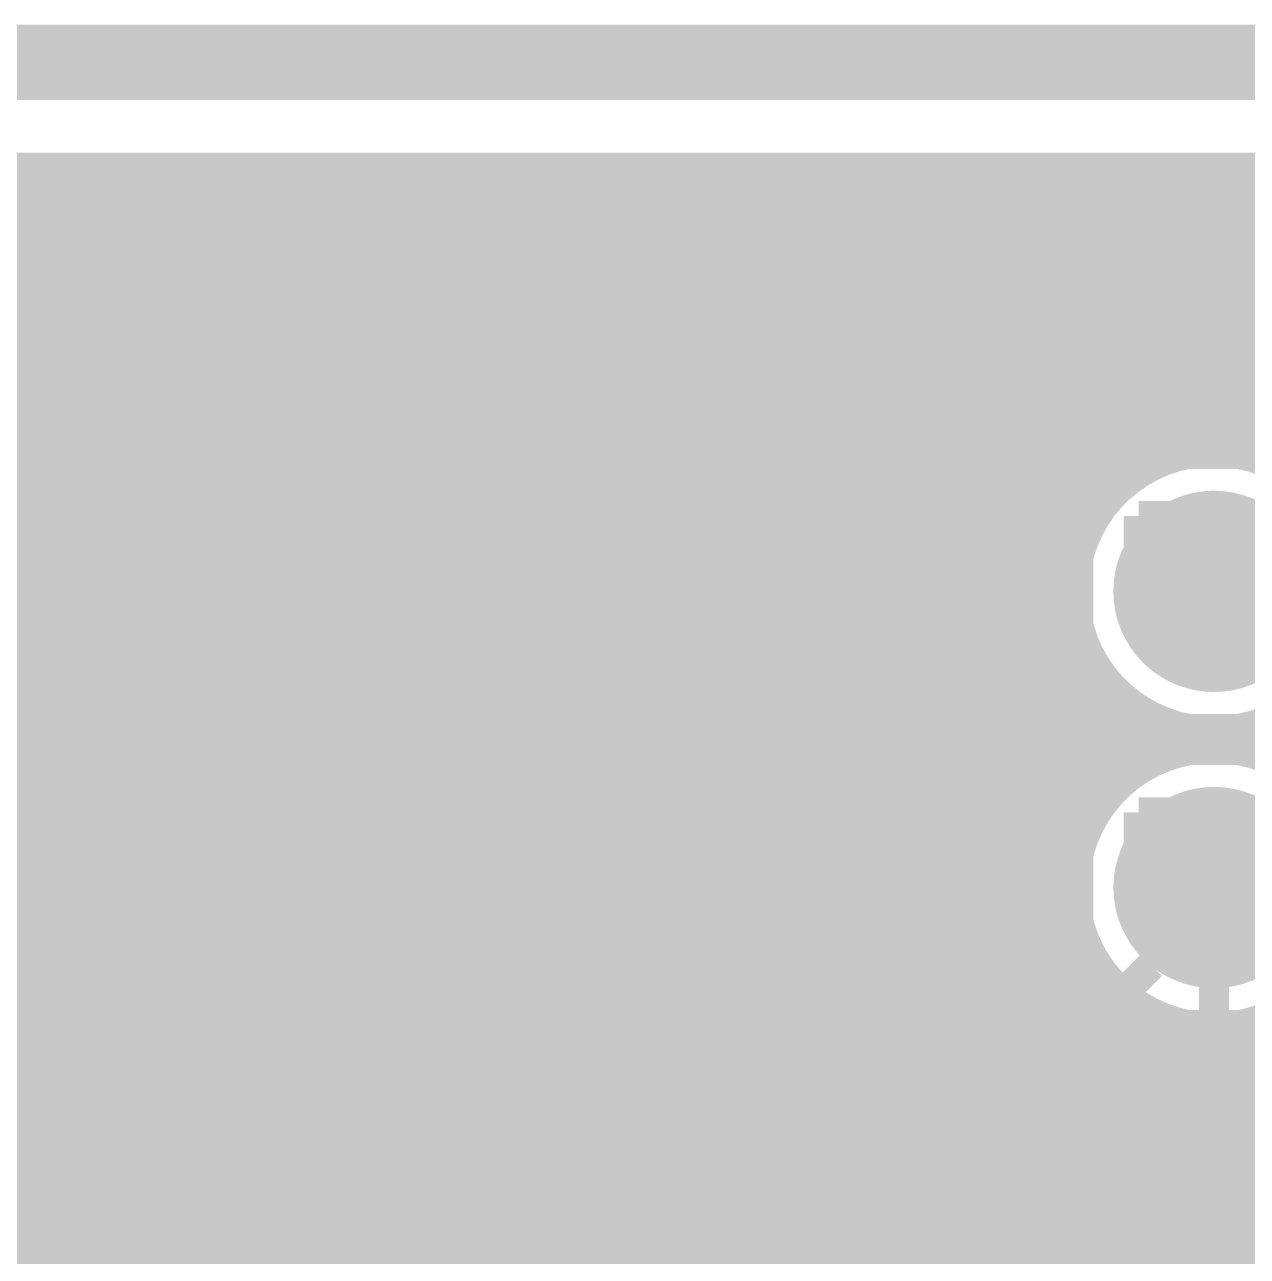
# Model space of a CAD drawing. Extents: x -5 to 112, y -62 to 71.
# Drawn here: x 74.43 to 84.76, y 61.04 to 71.44 of the extents above; entities that cross this region are included whole.
import ezdxf

# ---------------------------------------------------------------- set-up
doc = ezdxf.new("R2010")
doc.units = 0
doc.header["$MEASUREMENT"] = 0
doc.layers.get('0').update_dxf_attribs({"linetype": 'CONTINUOUS'})
for name, color, linetype in [('25-336-0_BOT', 7, 'CONTINUOUS'), ('25-336-0_DRD', 7, 'CONTINUOUS'), ('25-336-0_DRL', 2, 'CONTINUOUS'), ('25-336-0_IN1', 4, 'CONTINUOUS'), ('25-336-0_IN2', 3, 'CONTINUOUS'), ('25-336-0_SMB', 5, 'CONTINUOUS'), ('25-336-0_SMT', 10, 'CONTINUOUS'), ('25-336-0_SPT', 14, 'CONTINUOUS'), ('25-336-0_SST', 9, 'CONTINUOUS'), ('25-336-0_TOP', 12, 'CONTINUOUS'), ('THRUHOLE_TAP', 8, 'CONTINUOUS')]:
    doc.layers.add(name, color=color, linetype=linetype)

# ---------------------------------------------------------------- blocks, each defined once
blk = doc.blocks.new('ROUND_26')
at = {"const_width": 0.84963}
blk.add_lwpolyline([(-0.424814, 0, 1), (0.424814, 0, 1)], format="xyb", close=True, dxfattribs=at)
blk = doc.blocks.new('ROUND_11')
at = {"const_width": 0.35052}
blk.add_lwpolyline([(-0.17526, 0, 1), (0.17526, 0, 1)], format="xyb", close=True, dxfattribs=at)
blk = doc.blocks.new('ROUND_76')
at = {"const_width": 0.59944}
blk.add_lwpolyline([(-0.29972, 0, 1), (0.29972, 0, 1)], format="xyb", close=True, dxfattribs=at)
blk = doc.blocks.new('ROUND_82')
at = {"const_width": 0.10033}
blk.add_lwpolyline([(-0.050164, 0, 1), (0.050164, 0, 1)], format="xyb", close=True, dxfattribs=at)
blk = doc.blocks.new('ROUND_65')
at = {"const_width": 0.35052}
blk.add_lwpolyline([(-0.17526, 0, 1), (0.17526, 0, 1)], format="xyb", close=True, dxfattribs=at)
blk = doc.blocks.new('RECTANGLE_2')
blk.add_solid([(0.4826, 0.4064), (0.4826, -0.4064), (-0.4826, 0.4064), (-0.4826, -0.4064)])
blk = doc.blocks.new('RECTANGLE_18')
blk.add_solid([(0.635, 0.508), (0.635, -0.508), (-0.635, 0.508), (-0.635, -0.508)])
blk = doc.blocks.new('ROUND_73')
at = {"const_width": 0.10033}
blk.add_lwpolyline([(-0.050164, 0, 1), (0.050164, 0, 1)], format="xyb", close=True, dxfattribs=at)

msp = doc.modelspace()

# ---------------------------------------------------------------- linework, layer by layer
at = {"layer": '25-336-0_BOT', "const_width": 0.254}
for points in [[(101.473, 70.231), (51.76012, 70.231)], [(101.473, 70.1802), (51.81092, 70.1802)], [(74.4474, 70.231), (74.4474, 55.30596)], [(74.676, 70.231), (74.676, 55.30596)], [(74.9046, 70.231), (74.9046, 55.30596)], [(75.1332, 70.231), (75.1332, 55.30596)], [(75.3618, 70.231), (75.3618, 55.30596)], [(75.5904, 70.231), (75.5904, 55.30596)], [(75.819, 70.231), (75.819, 55.30596)], [(76.0476, 70.231), (76.0476, 55.30596)], [(76.2762, 70.231), (76.2762, 27.432)], [(76.5048, 70.231), (76.5048, 27.432)], [(76.7334, 70.231), (76.7334, 27.432)], [(76.962, 70.231), (76.962, 27.432)], [(77.1906, 70.231), (77.1906, 27.432)], [(77.4192, 70.231), (77.4192, 27.432)], [(77.6478, 70.231), (77.6478, 27.432)], [(77.8764, 70.231), (77.8764, 27.432)], [(78.105, 70.231), (78.105, 27.432)], [(78.3336, 70.231), (78.3336, 27.432)], [(78.5622, 70.231), (78.5622, 27.432)], [(78.7908, 70.231), (78.7908, 28.68676)], [(79.0194, 70.231), (79.0194, 28.97124)], [(79.248, 70.231), (79.248, 29.14904)], [(79.4766, 70.231), (79.4766, 29.26588)], [(79.7052, 70.231), (79.7052, 29.337)], [(79.9338, 70.231), (79.9338, 29.36748)], [(80.1624, 70.231), (80.1624, 29.3624)], [(80.391, 70.231), (80.391, 29.31668)], [(80.6196, 70.231), (80.6196, 29.23286)], [(80.8482, 70.231), (80.8482, 29.09824)], [(81.0768, 70.231), (81.0768, 28.8925)], [(81.3054, 70.231), (81.3054, 28.54452)], [(81.534, 70.231), (81.534, 27.432)], [(81.7626, 70.231), (81.7626, 27.432)], [(81.9912, 70.231), (81.9912, 27.432)], [(82.2198, 70.231), (82.2198, 27.432)], [(82.4484, 70.231), (82.4484, 27.432)], [(82.677, 70.231), (82.677, 32.20212)], [(82.9056, 70.231), (82.9056, 32.36976)], [(83.1342, 70.231), (83.1342, 32.42818)], [(83.3628, 70.231), (83.3628, 67.05092)], [(83.5914, 70.231), (83.5914, 67.437)], [(83.82, 70.231), (83.82, 67.63766)], [(84.0486, 70.231), (84.0486, 67.7545)], [(84.2772, 70.231), (84.2772, 67.818)], [(84.5058, 70.231), (84.5058, 67.83324)], [(84.7344, 70.231), (84.7344, 67.8053)], [(101.473, 69.9516), (51.94808, 69.9516)], [(101.473, 69.723), (51.98872, 69.723)], [(101.473, 69.4944), (51.94808, 69.4944)], [(101.473, 69.2658), (60.71108, 69.2658)], [(101.473, 69.0372), (60.91936, 69.0372)], [(101.473, 68.8086), (60.99556, 68.8086)], [(101.473, 68.58), (60.99302, 68.58)], [(101.473, 68.3514), (60.9727, 68.3514)], [(101.473, 68.1228), (60.9727, 68.1228)], [(101.473, 67.8942), (60.9727, 67.8942)], [(83.86572, 67.6656), (60.9727, 67.6656)], [(83.5914, 67.437), (60.9727, 67.437)], [(83.43138, 67.2084), (60.9727, 67.2084)], [(83.33994, 66.9798), (61.0616, 66.9798)], [(83.29676, 66.7512), (61.2902, 66.7512)], [(84.47532, 66.65468), (85.725, 65.405), (91.313, 65.405), (92.56268, 66.65468), (94.63532, 66.65468)], [(83.30184, 66.5226), (61.5188, 66.5226)], [(83.3501, 66.294), (61.7474, 66.294)], [(83.3628, 66.25844), (83.3628, 64.55156)], [(83.4517, 66.0654), (61.976, 66.0654)], [(83.62188, 65.8368), (62.1665, 65.8368)], [(83.5914, 65.87236), (83.5914, 64.93764)], [(83.92922, 65.6082), (62.23762, 65.6082)], [(83.82, 65.6717), (83.82, 65.13576)], [(84.0486, 65.55232), (84.0486, 65.25514)], [(84.2772, 65.49136), (84.2772, 65.31864)], [(84.5058, 65.47358), (84.5058, 65.33388)], [(84.7344, 65.50406), (84.7344, 65.30594)], [(85.1027, 65.3796), (62.2427, 65.3796)], [(83.84286, 65.151), (62.2427, 65.151)], [(83.5787, 64.9224), (62.2427, 64.9224)], [(83.42376, 64.6938), (62.2427, 64.6938)], [(83.33486, 64.4652), (62.2427, 64.4652)], [(83.29676, 64.2366), (62.2427, 64.2366)], [(83.30184, 64.008), (62.2427, 64.008)], [(83.35518, 63.7794), (62.2427, 63.7794)], [(83.3628, 63.75654), (83.3628, 32.40532)], [(83.45932, 63.5508), (62.2427, 63.5508)], [(83.63712, 63.3222), (62.2427, 63.3222)], [(83.5914, 63.37046), (83.5914, 32.3977)], [(83.95716, 63.0936), (62.2427, 63.0936)], [(83.82, 63.17234), (83.82, 32.3977)], [(84.0486, 63.05296), (84.0486, 32.3977)], [(84.2772, 62.98946), (84.2772, 32.3977)], [(84.5058, 62.97422), (84.5058, 32.3977)], [(84.7344, 63.00216), (84.7344, 32.3977)], [(101.473, 62.865), (62.2427, 62.865)], [(101.473, 62.6364), (62.2427, 62.6364)], [(101.473, 62.4078), (62.2427, 62.4078)], [(101.473, 62.1792), (62.2427, 62.1792)], [(101.473, 61.9506), (62.2427, 61.9506)], [(101.473, 61.722), (62.2427, 61.722)], [(101.473, 61.4934), (62.2427, 61.4934)], [(101.473, 61.2648), (62.23762, 61.2648)], [(101.473, 61.0362), (62.1665, 61.0362)]]:
    msp.add_lwpolyline(points, dxfattribs=at)
for points in [[(84.47532, 67.83578, 0.4142136), (83.29422, 66.65468)], [(85.65388, 66.65468, 0.4142136), (84.47532, 67.83324)], [(83.29422, 66.65468, 0.4142136), (84.47532, 65.47358)], [(84.47532, 65.47358, 0.096928), (84.92054, 65.56071)], [(84.47532, 65.33388, 0.4142136), (83.29676, 64.15532)], [(85.65388, 64.15532, 0.4142136), (84.47532, 65.33388)], [(83.29422, 64.15532, 0.4142136), (84.47532, 62.97422)], [(84.47532, 62.97422, 0.4142136), (85.65642, 64.15532)]]:
    msp.add_lwpolyline(points, format="xyb", dxfattribs=at)
at = {"layer": '25-336-0_DRD'}
for points, const_width in [([(-5.08, 7.62), (-5.08, 71.12), (111.76, 71.12), (111.76, -5.08), (-5.08, -5.08), (-5.08, 7.62)], 0.635), ([(77.5462, 67.3862), (75.0062, 64.8462)], 0.254), ([(77.5462, 64.8462), (75.0062, 67.3862)], 0.254), ([(77.5462, 67.3862), (75.0062, 64.8462)], 0.254), ([(77.5462, 64.8462), (75.0062, 67.3862)], 0.254), ([(83.84032, 67.28968), (83.84032, 66.65468)], 0.254), ([(84.47532, 67.28968), (83.84032, 67.28968)], 0.254), ([(84.47532, 66.01968), (84.47532, 67.28968)], 0.254), ([(83.84032, 66.65468), (85.11032, 66.65468)], 0.254), ([(85.11032, 66.01968), (84.47532, 66.01968)], 0.254), ([(83.84032, 64.79032), (83.84032, 64.15532)], 0.254), ([(84.47532, 64.79032), (83.84032, 64.79032)], 0.254), ([(84.47532, 63.52032), (84.47532, 64.79032)], 0.254), ([(83.84032, 64.15532), (85.11032, 64.15532)], 0.254), ([(83.947, 63.5), (81.407, 60.96)], 0.254), ([(83.947, 60.96), (81.407, 63.5)], 0.254), ([(83.947, 63.5), (81.407, 60.96)], 0.254), ([(83.947, 60.96), (81.407, 63.5)], 0.254), ([(83.947, 63.5), (81.407, 60.96)], 0.254), ([(83.947, 60.96), (81.407, 63.5)], 0.254), ([(85.11032, 63.52032), (84.47532, 63.52032)], 0.254)]:
    msp.add_lwpolyline(points, dxfattribs=dict(at, const_width=const_width))
at = {"layer": '25-336-0_DRL', "const_width": 0.635}
msp.add_lwpolyline([(-5.08, 7.62), (-5.08, 71.12), (111.76, 71.12), (111.76, -5.08), (-5.08, -5.08), (-5.08, 7.62)], dxfattribs=at)
at = {"layer": '25-336-0_IN1', "const_width": 0.254}
for points in [[(99.441, 69.85), (51.97602, 69.85)], [(74.4728, 69.85), (74.4728, 55.30596)], [(74.7014, 69.85), (74.7014, 55.30596)], [(74.93, 69.85), (74.93, 55.30596)], [(75.1586, 69.85), (75.1586, 55.30596)], [(75.3872, 69.85), (75.3872, 55.30596)], [(75.6158, 69.85), (75.6158, 55.30596)], [(75.8444, 69.85), (75.8444, 55.30596)], [(76.073, 69.85), (76.073, 55.30596)], [(76.3016, 69.85), (76.3016, 28.067)], [(76.5302, 69.85), (76.5302, 28.067)], [(76.7588, 69.85), (76.7588, 28.067)], [(76.9874, 69.85), (76.9874, 28.067)], [(77.216, 69.85), (77.216, 28.067)], [(77.4446, 69.85), (77.4446, 28.067)], [(77.6732, 69.85), (77.6732, 28.067)], [(77.9018, 69.85), (77.9018, 28.067)], [(78.1304, 69.85), (78.1304, 28.067)], [(78.359, 69.85), (78.359, 28.067)], [(78.5876, 69.85), (78.5876, 28.08732)], [(78.8162, 69.85), (78.8162, 28.7274)], [(79.0448, 69.85), (79.0448, 28.9941)], [(79.2734, 69.85), (79.2734, 29.16428)], [(79.502, 69.85), (79.502, 29.27604)], [(79.7306, 69.85), (79.7306, 29.34208)], [(79.9592, 69.85), (79.9592, 29.36748)], [(80.1878, 69.85), (80.1878, 29.35732)], [(80.4164, 69.85), (80.4164, 29.3116)], [(80.645, 69.85), (80.645, 29.22016)], [(80.8736, 69.85), (80.8736, 29.08046)], [(81.1022, 69.85), (81.1022, 28.86202)], [(81.3308, 69.85), (81.3308, 28.48864)], [(81.5594, 69.85), (81.5594, 28.067)], [(81.788, 69.85), (81.788, 28.067)], [(82.0166, 69.85), (82.0166, 28.067)], [(82.2452, 69.85), (82.2452, 28.067)], [(82.4738, 69.85), (82.4738, 28.067)], [(82.7024, 69.85), (82.7024, 32.22752)], [(82.931, 69.85), (82.931, 32.37992)], [(83.1596, 69.85), (83.1596, 32.42818)], [(83.3882, 69.85), (83.3882, 67.11696)], [(83.6168, 69.85), (83.6168, 67.46494)], [(83.8454, 69.85), (83.8454, 67.6529)], [(84.074, 69.85), (84.074, 67.76466)], [(84.3026, 69.85), (84.3026, 67.82308)], [(84.5312, 69.85), (84.5312, 67.83324)], [(84.7598, 69.85), (84.7598, 67.80022)], [(99.441, 69.723), (51.98872, 69.723)], [(99.441, 69.4944), (51.94808, 69.4944)], [(99.441, 69.2658), (60.71108, 69.2658)], [(99.441, 69.0372), (60.91936, 69.0372)], [(99.441, 68.8086), (60.99556, 68.8086)], [(99.441, 68.58), (60.99302, 68.58)], [(99.441, 68.3514), (60.90412, 68.3514)], [(99.441, 68.1228), (60.67298, 68.1228)], [(99.441, 67.8942), (19.44878, 67.8942)], [(83.86572, 67.6656), (19.08302, 67.6656)], [(83.5914, 67.437), (17.20596, 67.437)], [(83.43138, 67.2084), (17.20596, 67.2084)], [(83.33994, 66.9798), (17.20596, 66.9798)], [(83.29676, 66.7512), (17.20596, 66.7512)], [(83.30184, 66.5226), (17.20596, 66.5226)], [(83.3501, 66.294), (17.20596, 66.294)], [(83.3882, 66.1924), (83.3882, 64.61506)], [(83.4517, 66.0654), (17.20596, 66.0654)], [(83.62188, 65.8368), (16.67002, 65.8368)], [(83.6168, 65.84442), (83.6168, 64.96558)], [(83.92922, 65.6082), (25.01392, 65.6082)], [(83.8454, 65.65646), (83.8454, 65.15354)], [(84.074, 65.5447), (84.074, 65.2653)], [(84.3026, 65.48628), (84.3026, 65.32118)], [(84.5312, 65.47612), (84.5312, 65.33388)], [(84.7598, 65.50914), (84.7598, 65.29832)], [(99.441, 65.3796), (25.15108, 65.3796)], [(83.84286, 65.151), (25.19172, 65.151)], [(83.5787, 64.9224), (25.15108, 64.9224)], [(83.42376, 64.6938), (60.83808, 64.6938)], [(83.33486, 64.4652), (61.04636, 64.4652)], [(83.29676, 64.2366), (61.12256, 64.2366)], [(83.30184, 64.008), (61.12002, 64.008)], [(83.35518, 63.7794), (61.03112, 63.7794)], [(83.3882, 63.69304), (83.3882, 32.3977)], [(83.45932, 63.5508), (60.79998, 63.5508)], [(83.63712, 63.3222), (55.74792, 63.3222)], [(83.6168, 63.34252), (83.6168, 32.27578)], [(83.95716, 63.0936), (55.88508, 63.0936)], [(83.8454, 63.15456), (83.8454, 31.91002)], [(84.074, 63.0428), (84.074, 29.37002)], [(84.3026, 62.98692), (84.3026, 29.37002)], [(84.5312, 62.97422), (84.5312, 29.37002)], [(84.7598, 63.00978), (84.7598, 29.37002)], [(99.441, 62.865), (55.92572, 62.865)], [(99.441, 62.6364), (55.88508, 62.6364)], [(99.441, 62.4078), (55.74792, 62.4078)], [(99.441, 62.1792), (51.9557, 62.1792)], [(99.441, 61.9506), (51.98618, 61.9506)], [(99.441, 61.722), (51.93792, 61.722)], [(99.441, 61.4934), (51.78552, 61.4934)], [(99.441, 61.2648), (34.94532, 61.2648)], [(99.441, 61.0362), (34.96818, 61.0362)]]:
    msp.add_lwpolyline(points, dxfattribs=at)
for points in [[(84.47532, 67.83578, 0.4142136), (83.29422, 66.65468)], [(85.65388, 66.65468, 0.4142136), (84.47532, 67.83324)], [(83.29422, 66.65468, 0.4142136), (84.47532, 65.47358)], [(84.47532, 65.47358, 0.4142136), (85.65642, 66.65468)], [(84.47532, 65.33388, 0.4142136), (83.29676, 64.15532)], [(85.65388, 64.15532, 0.4142136), (84.47532, 65.33388)], [(83.29422, 64.15532, 0.4142136), (84.47532, 62.97422)], [(84.47532, 62.97422, 0.4142136), (85.65642, 64.15532)]]:
    msp.add_lwpolyline(points, format="xyb", dxfattribs=at)
at = {"layer": '25-336-0_IN2', "const_width": 0.254}
for points in [[(99.441, 69.85), (51.97602, 69.85)], [(74.4728, 69.85), (74.4728, 55.30596)], [(74.7014, 69.85), (74.7014, 55.30596)], [(74.93, 69.85), (74.93, 55.30596)], [(75.1586, 69.85), (75.1586, 55.30596)], [(75.3872, 69.85), (75.3872, 55.30596)], [(75.6158, 69.85), (75.6158, 55.30596)], [(75.8444, 69.85), (75.8444, 55.30596)], [(76.073, 69.85), (76.073, 55.30596)], [(76.3016, 69.85), (76.3016, 28.067)], [(76.5302, 69.85), (76.5302, 28.067)], [(76.7588, 69.85), (76.7588, 28.067)], [(76.9874, 69.85), (76.9874, 28.067)], [(77.216, 69.85), (77.216, 28.067)], [(77.4446, 69.85), (77.4446, 28.067)], [(77.6732, 69.85), (77.6732, 28.067)], [(77.9018, 69.85), (77.9018, 28.067)], [(78.1304, 69.85), (78.1304, 28.067)], [(78.359, 69.85), (78.359, 28.067)], [(78.5876, 69.85), (78.5876, 28.08732)], [(78.8162, 69.85), (78.8162, 28.7274)], [(79.0448, 69.85), (79.0448, 28.9941)], [(79.2734, 69.85), (79.2734, 29.16428)], [(79.502, 69.85), (79.502, 29.27604)], [(79.7306, 69.85), (79.7306, 29.34208)], [(79.9592, 69.85), (79.9592, 29.36748)], [(80.1878, 69.85), (80.1878, 29.35732)], [(80.4164, 69.85), (80.4164, 29.3116)], [(80.645, 69.85), (80.645, 29.22016)], [(80.8736, 69.85), (80.8736, 29.08046)], [(81.1022, 69.85), (81.1022, 28.86202)], [(81.3308, 69.85), (81.3308, 28.48864)], [(81.5594, 69.85), (81.5594, 28.067)], [(81.788, 69.85), (81.788, 28.067)], [(82.0166, 69.85), (82.0166, 28.067)], [(82.2452, 69.85), (82.2452, 28.067)], [(82.4738, 69.85), (82.4738, 28.067)], [(82.7024, 69.85), (82.7024, 32.22752)], [(82.931, 69.85), (82.931, 32.37992)], [(83.1596, 69.85), (83.1596, 32.42818)], [(83.3882, 69.85), (83.3882, 67.11696)], [(83.6168, 69.85), (83.6168, 67.46494)], [(83.8454, 69.85), (83.8454, 67.6529)], [(84.074, 69.85), (84.074, 67.76466)], [(84.3026, 69.85), (84.3026, 67.82308)], [(84.5312, 69.85), (84.5312, 67.83324)], [(84.7598, 69.85), (84.7598, 67.80022)], [(99.441, 69.723), (51.98872, 69.723)], [(99.441, 69.4944), (51.94808, 69.4944)], [(99.441, 69.2658), (60.71108, 69.2658)], [(99.441, 69.0372), (60.91936, 69.0372)], [(99.441, 68.8086), (60.99556, 68.8086)], [(99.441, 68.58), (60.99302, 68.58)], [(99.441, 68.3514), (60.90412, 68.3514)], [(99.441, 68.1228), (60.67298, 68.1228)], [(99.441, 67.8942), (19.44878, 67.8942)], [(83.86572, 67.6656), (19.08302, 67.6656)], [(83.5914, 67.437), (17.20596, 67.437)], [(83.43138, 67.2084), (17.20596, 67.2084)], [(83.33994, 66.9798), (17.20596, 66.9798)], [(83.29676, 66.7512), (17.20596, 66.7512)], [(83.30184, 66.5226), (17.20596, 66.5226)], [(83.3501, 66.294), (17.20596, 66.294)], [(83.3882, 66.1924), (83.3882, 64.61506)], [(83.4517, 66.0654), (17.20596, 66.0654)], [(83.62188, 65.8368), (16.67002, 65.8368)], [(83.6168, 65.84442), (83.6168, 64.96558)], [(83.92922, 65.6082), (25.01392, 65.6082)], [(83.8454, 65.65646), (83.8454, 65.15354)], [(84.074, 65.5447), (84.074, 65.2653)], [(84.3026, 65.48628), (84.3026, 65.32118)], [(84.5312, 65.47612), (84.5312, 65.33388)], [(84.7598, 65.50914), (84.7598, 65.29832)], [(99.441, 65.3796), (25.15108, 65.3796)], [(83.84286, 65.151), (25.19172, 65.151)], [(83.5787, 64.9224), (25.15108, 64.9224)], [(83.42376, 64.6938), (60.83808, 64.6938)], [(83.33486, 64.4652), (61.04636, 64.4652)], [(83.29676, 64.2366), (61.12256, 64.2366)], [(83.30184, 64.008), (61.12002, 64.008)], [(83.35518, 63.7794), (61.03112, 63.7794)], [(83.3882, 63.69304), (83.3882, 32.3977)], [(83.45932, 63.5508), (60.79998, 63.5508)], [(83.63712, 63.3222), (55.74792, 63.3222)], [(83.6168, 63.34252), (83.6168, 32.27578)], [(83.95716, 63.0936), (55.88508, 63.0936)], [(83.8454, 63.15456), (83.8454, 31.91002)], [(84.074, 63.0428), (84.074, 29.37002)], [(84.3026, 62.98692), (84.3026, 29.37002)], [(84.5312, 62.97422), (84.5312, 29.37002)], [(84.7598, 63.00978), (84.7598, 29.37002)], [(99.441, 62.865), (55.92572, 62.865)], [(99.441, 62.6364), (55.88508, 62.6364)], [(99.441, 62.4078), (55.74792, 62.4078)], [(99.441, 62.1792), (51.9557, 62.1792)], [(99.441, 61.9506), (51.98618, 61.9506)], [(99.441, 61.722), (51.93792, 61.722)], [(99.441, 61.4934), (51.78552, 61.4934)], [(99.441, 61.2648), (34.94532, 61.2648)], [(99.441, 61.0362), (34.96818, 61.0362)]]:
    msp.add_lwpolyline(points, dxfattribs=at)
for points in [[(84.47532, 67.83578, 0.4142136), (83.29422, 66.65468)], [(85.65388, 66.65468, 0.4142136), (84.47532, 67.83324)], [(83.29422, 66.65468, 0.4142136), (84.47532, 65.47358)], [(84.47532, 65.47358, 0.4142136), (85.65642, 66.65468)], [(84.47532, 65.33388, 0.4142136), (83.29676, 64.15532)], [(85.65388, 64.15532, 0.4142136), (84.47532, 65.33388)], [(83.29422, 64.15532, 0.4142136), (84.47532, 62.97422)], [(84.47532, 62.97422, 0.4142136), (85.65642, 64.15532)]]:
    msp.add_lwpolyline(points, format="xyb", dxfattribs=at)
at = {"layer": '25-336-0_SST', "const_width": 0.1524}
for points in [[(88.11514, 62.43574), (88.11514, 61.0743), (88.71458, 61.0743), (88.71458, 62.43574), (82.73542, 62.43574), (82.73542, 68.37426), (88.71458, 68.37426), (88.71458, 69.7357), (88.11514, 69.7357), (84.61502, 69.7357), (84.61502, 68.37426)], [(84.61502, 69.7357), (84.01558, 69.7357), (84.01558, 68.37426)], [(74.61758, 68.66636), (74.4474, 68.72732), (74.4474, 69.08292), (74.61758, 69.14134), (75.29576, 69.14134), (75.4634, 69.08292), (75.4634, 68.72732), (75.29576, 68.66636)], [(74.4474, 67.94754), (74.4474, 68.18376)], [(74.4474, 68.06692), (75.4634, 68.06692), (75.29576, 68.18376)], [(90.72372, 63.20536), (90.72372, 67.60464), (89.535, 67.60464), (88.06942, 67.60464), (88.06942, 67.76466), (85.87994, 67.76466), (85.87994, 65.5447), (88.06942, 65.5447), (88.06942, 66.73596), (88.34882, 66.73596), (88.34882, 64.07404), (88.06942, 64.07404), (88.06942, 65.2653), (85.87994, 65.2653), (85.87994, 64.35598), (85.57006, 64.35598), (85.57006, 65.2653), (83.38058, 65.2653), (83.38058, 63.04534), (88.06942, 63.04534), (88.06942, 63.20536), (89.535, 63.20536), (90.72372, 63.20536)], [(83.38058, 67.76466), (83.38058, 65.5447), (85.57006, 65.5447), (85.57006, 67.76466), (83.38058, 67.76466)], [(74.9554, 67.16776), (75.12558, 67.10934), (75.29576, 67.10934), (75.4634, 67.16776), (75.4634, 67.52336), (75.29576, 67.58432), (75.12558, 67.58432), (74.9554, 67.52336), (74.9554, 67.16776), (74.78776, 67.10934), (74.61758, 67.10934), (74.4474, 67.16776), (74.4474, 67.52336), (74.61758, 67.58432), (74.78776, 67.58432), (74.9554, 67.52336)], [(84.64296, 66.82232), (84.79282, 66.97218), (84.15782, 66.97218), (84.15782, 66.33718), (84.30768, 66.48704), (84.64296, 66.48704), (84.64296, 66.82232), (84.30768, 66.82232), (84.30768, 66.48704)], [(84.15782, 66.97218), (84.30768, 66.82232)], [(84.79282, 66.97218), (84.79282, 66.33718), (84.64296, 66.48704)], [(74.1045, 66.8655), (74.1045, 63.9445), (75.7428, 63.9445), (75.7428, 66.8655), (74.1045, 66.8655)], [(84.15782, 66.33718), (84.79282, 66.33718)], [(79.43596, 65.94602), (79.43596, 65.59042), (79.77378, 65.47358), (80.11414, 65.47358), (80.45196, 65.59042), (80.45196, 65.94602)], [(79.43596, 65.8876), (80.45196, 65.8876)], [(79.94396, 65.0494), (79.94396, 64.6938), (79.77378, 64.63538), (79.60614, 64.63538), (79.43596, 64.6938), (79.43596, 65.0494), (79.60614, 65.10782), (79.77378, 65.10782), (80.45196, 64.8716)], [(84.15782, 63.83782), (84.79282, 63.83782), (84.79282, 64.47282), (84.64296, 64.32296), (84.30768, 64.32296), (84.15782, 64.47282), (84.15782, 63.83782), (84.30768, 63.98768), (84.64296, 63.98768), (84.64296, 64.32296)], [(84.15782, 64.47282), (84.79282, 64.47282)], [(84.30768, 63.98768), (84.30768, 64.32296)], [(82.296, 60.198), (82.296, 64.262), (77.724, 64.262), (77.724, 62.484), (77.978, 62.23), (77.724, 61.976), (77.724, 60.198), (82.296, 60.198)], [(84.79282, 63.83782), (84.64296, 63.98768)], [(74.1045, 63.6905), (74.1045, 60.7695), (75.7428, 60.7695), (75.7428, 63.6905), (74.1045, 63.6905)], [(77.6605, 60.7695), (77.6605, 63.6905), (76.0222, 63.6905), (76.0222, 60.7695), (77.6605, 60.7695)], [(84.01558, 62.43574), (84.01558, 61.0743), (84.61502, 61.0743), (88.11514, 61.0743)], [(84.61502, 62.43574), (84.61502, 61.0743)]]:
    msp.add_lwpolyline(points, dxfattribs=at)
at = {"layer": '25-336-0_TOP'}
for points, const_width in [([(99.441, 69.85), (51.97602, 69.85)], 0.254), ([(74.4728, 69.85), (74.4728, 66.8528)], 0.254), ([(74.7014, 69.85), (74.7014, 66.8528)], 0.254), ([(74.93, 69.85), (74.93, 66.8528)], 0.254), ([(75.1586, 69.85), (75.1586, 66.8528)], 0.254), ([(75.3872, 69.85), (75.3872, 66.8528)], 0.254), ([(75.6158, 69.85), (75.6158, 66.8528)], 0.254), ([(75.8444, 69.85), (75.8444, 63.5889)], 0.254), ([(76.073, 69.85), (76.073, 63.6778)], 0.254), ([(76.3016, 69.85), (76.3016, 63.6778)], 0.254), ([(76.5302, 69.85), (76.5302, 63.6778)], 0.254), ([(76.7588, 69.85), (76.7588, 63.8302)], 0.254), ([(76.9874, 69.85), (76.9874, 64.04102)], 0.254), ([(77.216, 69.85), (77.216, 64.135)], 0.254), ([(77.4446, 69.85), (77.4446, 64.1477)], 0.254), ([(77.6732, 69.85), (77.6732, 64.1477)], 0.254), ([(77.9018, 69.85), (77.9018, 64.1477)], 0.254), ([(78.1304, 69.85), (78.1304, 64.1477)], 0.254), ([(78.359, 69.85), (78.359, 64.1477)], 0.254), ([(78.5876, 69.85), (78.5876, 64.1477)], 0.254), ([(78.8162, 69.85), (78.8162, 64.1477)], 0.254), ([(79.0448, 69.85), (79.0448, 64.1477)], 0.254), ([(79.2734, 69.85), (79.2734, 64.1477)], 0.254), ([(79.502, 69.85), (79.502, 64.1477)], 0.254), ([(79.7306, 69.85), (79.7306, 64.1477)], 0.254), ([(79.9592, 69.85), (79.9592, 64.1477)], 0.254), ([(80.1878, 69.85), (80.1878, 64.1477)], 0.254), ([(80.4164, 69.85), (80.4164, 64.1477)], 0.254), ([(80.645, 69.85), (80.645, 64.1477)], 0.254), ([(80.8736, 69.85), (80.8736, 64.50076)], 0.254), ([(81.1022, 69.85), (81.1022, 64.72936)], 0.254), ([(81.3308, 69.85), (81.3308, 64.95796)], 0.254), ([(81.5594, 69.85), (81.5594, 65.18656)], 0.254), ([(81.788, 69.85), (81.788, 65.41516)], 0.254), ([(82.0166, 69.85), (82.0166, 65.64376)], 0.254), ([(82.2452, 69.85), (82.2452, 65.82664)], 0.254), ([(82.4738, 69.85), (82.4738, 65.8622)], 0.254), ([(82.7024, 69.85), (82.7024, 65.8622)], 0.254), ([(82.931, 69.85), (82.931, 65.8622)], 0.254), ([(83.1596, 69.85), (83.1596, 65.8622)], 0.254), ([(83.3882, 69.85), (83.3882, 67.11696)], 0.254), ([(83.6168, 69.85), (83.6168, 67.46494)], 0.254), ([(83.8454, 69.85), (83.8454, 67.6529)], 0.254), ([(84.074, 69.85), (84.074, 67.76466)], 0.254), ([(84.3026, 69.85), (84.3026, 67.82308)], 0.254), ([(84.5312, 69.85), (84.5312, 67.83324)], 0.254), ([(84.7598, 69.85), (84.7598, 67.80022)], 0.254), ([(99.441, 69.6722), (51.98618, 69.6722)], 0.254), ([(99.441, 69.4436), (51.92776, 69.4436)], 0.254), ([(99.441, 69.215), (60.77712, 69.215)], 0.254), ([(99.441, 68.9864), (60.94476, 68.9864)], 0.254), ([(99.441, 68.7578), (61.00318, 68.7578)], 0.254), ([(99.441, 68.5292), (68.7578, 68.5292)], 0.254), ([(99.441, 68.3006), (68.7578, 68.3006)], 0.254), ([(99.441, 68.072), (68.7578, 68.072)], 0.254), ([(99.441, 67.8434), (68.7578, 67.8434)], 0.254), ([(83.78698, 67.6148), (68.7578, 67.6148)], 0.254), ([(83.54822, 67.3862), (68.7578, 67.3862)], 0.254), ([(83.40598, 67.1576), (68.7578, 67.1576)], 0.254), ([(83.32724, 66.929), (68.7578, 66.929)], 0.254), ([(75.7428, 66.8528), (74.1172, 66.8528)], 0.254), ([(74.93, 66.8528), (74.93, 66.1162)], 0.254), ([(75.7428, 66.8528), (75.7428, 65.4304)], 0.254), ([(83.29422, 66.7004), (75.7428, 66.7004)], 0.254), ([(83.30692, 66.4718), (75.7428, 66.4718)], 0.254), ([(83.36788, 66.2432), (75.7428, 66.2432)], 0.254), ([(74.1172, 66.1162), (74.93, 66.1162)], 0.254), ([(76.2762, 66.1162), (74.93, 66.1162)], 0.254), ([(76.2762, 66.1162), (74.93, 66.1162)], 0.254), ([(75.7428, 66.1162), (74.93, 66.1162)], 0.254), ([(83.3882, 66.1924), (83.3882, 65.8622)], 0.254), ([(83.48218, 66.0146), (75.7428, 66.0146)], 0.254), ([(82.169, 65.786), (75.7428, 65.786)], 0.254), ([(83.59902, 65.8622), (82.423, 65.8622)], 0.254), ([(82.10042, 65.72758), (80.83296, 64.46266)], 0.254), ([(81.9277, 65.5574), (75.7428, 65.5574)], 0.254), ([(75.7428, 65.4304), (75.7428, 65.3796)], 0.254), ([(75.7428, 65.3796), (75.7428, 63.9572)], 0.254), ([(81.153, 63.246), (81.153, 64.135), (82.423, 65.405), (85.725, 65.405), (86.97468, 64.15532)], 0.254), ([(81.6991, 65.3288), (75.7428, 65.3288)], 0.254), ([(81.4705, 65.1002), (75.7428, 65.1002)], 0.254), ([(82.61096, 64.9478), (81.74736, 64.0842)], 0.254), ([(83.59902, 64.9478), (82.61096, 64.9478)], 0.254), ([(82.7024, 64.9478), (82.7024, 61.6712)], 0.254), ([(82.931, 64.9478), (82.931, 61.6712)], 0.254), ([(83.1596, 64.9478), (83.1596, 61.6712)], 0.254), ([(83.3882, 64.9478), (83.3882, 64.61506)], 0.254), ([(74.93, 64.6938), (74.93, 62.9412)], 0.635), ([(81.2419, 64.8716), (75.7428, 64.8716)], 0.254), ([(83.53552, 64.8716), (82.53476, 64.8716)], 0.254), ([(82.4738, 64.8081), (82.4738, 61.6712)], 0.254), ([(81.0133, 64.643), (75.7428, 64.643)], 0.254), ([(83.4009, 64.643), (82.30616, 64.643)], 0.254), ([(82.2452, 64.5795), (82.2452, 61.6712)], 0.254), ([(80.78978, 64.4144), (75.7428, 64.4144)], 0.254), ([(82.0166, 64.3509), (82.0166, 64.0842)], 0.254), ([(83.32216, 64.4144), (82.07756, 64.4144)], 0.254), ([(80.69834, 64.1858), (75.7428, 64.1858)], 0.254), ([(80.6958, 64.1477), (77.343, 64.1477)], 0.254), ([(81.153, 61.214), (84.47532, 61.214), (84.47532, 61.32068), (84.47532, 64.15532)], 0.254), ([(81.788, 64.1223), (81.788, 64.0842)], 0.254), ([(83.29422, 64.1858), (81.84896, 64.1858)], 0.254), ([(94.63532, 64.15532), (94.63532, 64.02832), (91.186, 60.579), (85.217, 60.579), (84.47532, 61.32068), (84.47532, 64.15532)], 0.254), ([(82.1182, 64.0842), (81.74736, 64.0842)], 0.254), ([(82.1182, 64.0842), (82.1182, 62.4078)], 0.254), ([(75.5777, 63.9572), (75.5777, 63.6778)], 0.254), ([(75.7428, 63.9572), (75.5777, 63.9572)], 0.254), ([(76.88326, 63.9572), (75.5777, 63.9572)], 0.254), ([(75.6158, 63.9572), (75.6158, 63.6778)], 0.254), ([(76.87818, 63.94958), (76.60386, 63.6778)], 0.254), ([(83.30946, 63.9572), (82.1182, 63.9572)], 0.254), ([(76.65466, 63.7286), (75.5777, 63.7286)], 0.254), ([(83.37296, 63.7286), (82.1182, 63.7286)], 0.254), ([(75.7428, 63.6778), (75.5777, 63.6778)], 0.254), ([(75.7428, 63.6778), (75.7428, 63.5889)], 0.254), ([(76.0222, 63.6778), (76.0222, 63.5889)], 0.254), ([(76.60386, 63.6778), (76.0222, 63.6778)], 0.254), ([(76.835, 62.9412), (76.835, 62.992), (77.343, 63.5), (80.899, 63.5), (81.153, 63.246)], 0.635), ([(83.3882, 63.69304), (83.3882, 61.6712)], 0.254), ([(76.0222, 63.5889), (75.7428, 63.5889)], 0.254), ([(83.49234, 63.5), (82.1182, 63.5)], 0.254), ([(83.6168, 63.34252), (83.6168, 61.6712)], 0.254), ([(83.69046, 63.2714), (82.1182, 63.2714)], 0.254), ([(74.93, 62.9412), (74.71918, 62.73038), (73.279, 62.73038)], 0.635), ([(76.835, 62.9412), (74.93, 62.9412)], 0.635), ([(83.8454, 63.15456), (83.8454, 61.6712)], 0.254), ([(84.01812, 63.0428), (82.1182, 63.0428)], 0.254), ([(84.01812, 63.06566), (84.01812, 61.6712)], 0.254), ([(84.01812, 63.06566), (84.01812, 61.6712)], 0.254), ([(77.6478, 62.8523), (77.6478, 62.2554)], 0.254), ([(77.9018, 62.8523), (77.6478, 62.8523)], 0.254), ([(77.9018, 62.8142), (77.6478, 62.8142)], 0.254), ([(77.6732, 62.8523), (77.6732, 61.9252)], 0.254), ([(77.9018, 62.8523), (77.9018, 61.6966)], 0.254), ([(77.9018, 62.8523), (77.9018, 61.6966)], 0.254), ([(80.1878, 62.8523), (79.8322, 62.8523)], 0.254), ([(79.8322, 62.8523), (79.8322, 61.6077)], 0.254), ([(80.1878, 62.8142), (79.8322, 62.8142)], 0.254), ([(79.9592, 62.8523), (79.9592, 61.6077)], 0.254), ([(80.1878, 62.8523), (80.1878, 61.6077)], 0.254), ([(80.1878, 62.8523), (80.1878, 62.4078)], 0.254), ([(84.01812, 62.8142), (82.1182, 62.8142)], 0.254), ([(77.9018, 62.5856), (77.6478, 62.5856)], 0.254), ([(80.1878, 62.5856), (79.8322, 62.5856)], 0.254), ([(84.01812, 62.5856), (82.1182, 62.5856)], 0.254), ([(77.9018, 62.357), (77.6478, 62.357)], 0.254), ([(84.01812, 62.357), (79.8322, 62.357)], 0.254), ([(82.1182, 62.4078), (80.1878, 62.4078)], 0.254), ([(80.4164, 62.4078), (80.4164, 62.0522)], 0.254), ([(80.645, 62.4078), (80.645, 62.0522)], 0.254), ([(80.8736, 62.4078), (80.8736, 62.0522)], 0.254), ([(81.1022, 62.4078), (81.1022, 62.0522)], 0.254), ([(81.3308, 62.4078), (81.3308, 62.0522)], 0.254), ([(81.5594, 62.4078), (81.5594, 62.0522)], 0.254), ([(81.788, 62.4078), (81.788, 62.0522)], 0.254), ([(82.0166, 62.4078), (82.0166, 62.0522)], 0.254), ([(77.6478, 62.2554), (77.6478, 62.2046)], 0.254), ([(77.6478, 62.2046), (77.6478, 61.9506)], 0.254), ([(77.9018, 62.23), (78.867, 62.23)], 0.254), ([(82.677, 62.23), (78.867, 62.23)], 0.254), ([(78.867, 62.23), (82.677, 62.23)], 0.254), ([(82.677, 62.23), (78.867, 62.23)], 0.254), ([(79.8322, 62.23), (78.867, 62.23)], 0.254), ([(77.9018, 62.1284), (77.6478, 62.1284)], 0.254), ([(84.01812, 62.1284), (79.8322, 62.1284)], 0.254), ([(80.1878, 62.0522), (80.1878, 61.6077)], 0.254), ([(82.1182, 62.0522), (80.1878, 62.0522)], 0.254), ([(82.1182, 62.0522), (82.1182, 61.6712)], 0.254), ([(77.6478, 61.9506), (77.9018, 61.6966)], 0.254), ([(73.279, 61.72962), (74.71918, 61.72962), (74.93, 61.5188)], 0.635), ([(77.9018, 61.8998), (77.6986, 61.8998)], 0.254), ([(80.1878, 61.8998), (79.8322, 61.8998)], 0.254), ([(84.01812, 61.8998), (82.1182, 61.8998)], 0.254), ([(74.93, 61.5188), (74.93, 59.7662)], 0.635), ([(76.835, 61.5188), (74.93, 61.5188)], 0.635), ([(81.153, 61.214), (80.899, 60.96), (77.724, 60.96), (77.1652, 61.5188), (76.835, 61.5188)], 0.635), ([(80.1878, 61.6712), (79.8322, 61.6712)], 0.254), ([(84.01812, 61.6712), (82.1182, 61.6712)], 0.254), ([(84.01812, 61.6712), (82.1182, 61.6712)], 0.254), ([(80.1878, 61.6077), (79.8322, 61.6077)], 0.254)]:
    msp.add_lwpolyline(points, dxfattribs=dict(at, const_width=const_width))
at = {"layer": '25-336-0_TOP', "const_width": 0.254}
for points in [[(84.47532, 67.83578, 0.4142136), (83.29422, 66.65468)], [(85.65388, 66.65468, 0.4142136), (84.47532, 67.83324)], [(83.29422, 66.65468, 0.1859013), (83.59931, 65.86246)], [(82.423, 65.8622, 0.1989132), (82.09971, 65.72829)], [(82.423, 65.8622, 0.1989132), (82.09971, 65.72829)], [(83.59902, 64.9478, 0.1859012), (83.29383, 64.15532)], [(80.83042, 64.45758, 0.1917056), (80.69698, 64.14767)], [(77.343, 64.1477, 0.1989129), (76.88501, 63.95799)], [(77.343, 64.1477, 0.1989129), (76.88501, 63.95799)], [(83.29422, 64.15532, 0.3020993), (84.01812, 63.06566)]]:
    msp.add_lwpolyline(points, format="xyb", dxfattribs=at)

# ---------------------------------------------------------------- block references
at = {"layer": '25-336-0_BOT'}
for name, p in [('ROUND_26', (84.47532, 66.65468)), ('ROUND_11', (76.2762, 66.1162)), ('ROUND_26', (84.47532, 64.15532)), ('ROUND_11', (82.677, 62.23))]:
    msp.add_blockref(name, p, dxfattribs=at)
at = {"layer": '25-336-0_DRL'}
for name, p in [('ROUND_76', (84.47532, 66.65468)), ('ROUND_82', (76.2762, 66.1162)), ('ROUND_76', (84.47532, 64.15532)), ('ROUND_82', (82.677, 62.23))]:
    msp.add_blockref(name, p, dxfattribs=at)
at = {"layer": '25-336-0_IN1'}
for name, p in [('ROUND_26', (84.47532, 66.65468)), ('ROUND_65', (76.2762, 66.1162)), ('ROUND_26', (84.47532, 64.15532)), ('ROUND_65', (82.677, 62.23))]:
    msp.add_blockref(name, p, dxfattribs=at)
at = {"layer": '25-336-0_IN2'}
for name, p in [('ROUND_26', (84.47532, 66.65468)), ('ROUND_65', (76.2762, 66.1162)), ('ROUND_26', (84.47532, 64.15532)), ('ROUND_65', (82.677, 62.23))]:
    msp.add_blockref(name, p, dxfattribs=at)
at = {"layer": '25-336-0_SMB'}
for p in [(84.47532, 66.65468), (84.47532, 64.15532)]:
    msp.add_blockref('ROUND_26', p, dxfattribs=at)
at = {"layer": '25-336-0_SMT'}
for name, p in [('ROUND_26', (84.47532, 66.65468)), ('RECTANGLE_2', (74.93, 66.1162)), ('RECTANGLE_2', (74.93, 64.6938)), ('ROUND_26', (84.47532, 64.15532)), ('RECTANGLE_18', (81.153, 63.246)), ('RECTANGLE_2', (74.93, 62.9412)), ('RECTANGLE_2', (76.835, 62.9412)), ('RECTANGLE_18', (78.867, 62.23)), ('RECTANGLE_2', (74.93, 61.5188)), ('RECTANGLE_2', (76.835, 61.5188)), ('RECTANGLE_18', (81.153, 61.214))]:
    msp.add_blockref(name, p, dxfattribs=at)
at = {"layer": '25-336-0_SPT'}
for name, p in [('RECTANGLE_2', (74.93, 66.1162)), ('RECTANGLE_2', (74.93, 64.6938)), ('RECTANGLE_18', (81.153, 63.246)), ('RECTANGLE_2', (74.93, 62.9412)), ('RECTANGLE_2', (76.835, 62.9412)), ('RECTANGLE_18', (78.867, 62.23)), ('RECTANGLE_2', (74.93, 61.5188)), ('RECTANGLE_2', (76.835, 61.5188)), ('RECTANGLE_18', (81.153, 61.214))]:
    msp.add_blockref(name, p, dxfattribs=at)
at = {"layer": '25-336-0_TOP'}
for name, p in [('ROUND_26', (84.47532, 66.65468)), ('RECTANGLE_2', (74.93, 66.1162)), ('ROUND_11', (76.2762, 66.1162)), ('RECTANGLE_2', (74.93, 64.6938)), ('ROUND_26', (84.47532, 64.15532)), ('RECTANGLE_18', (81.153, 63.246)), ('RECTANGLE_2', (74.93, 62.9412)), ('RECTANGLE_2', (76.835, 62.9412)), ('RECTANGLE_18', (78.867, 62.23)), ('ROUND_11', (82.677, 62.23)), ('RECTANGLE_2', (74.93, 61.5188)), ('RECTANGLE_2', (76.835, 61.5188)), ('RECTANGLE_18', (81.153, 61.214))]:
    msp.add_blockref(name, p, dxfattribs=at)
at = {"layer": 'THRUHOLE_TAP'}
for name, p in [('ROUND_76', (84.47532, 66.65468)), ('ROUND_73', (76.2762, 66.1162)), ('ROUND_76', (84.47532, 64.15532)), ('ROUND_73', (82.677, 62.23))]:
    msp.add_blockref(name, p, dxfattribs=at)

doc.saveas('drawing.dxf')
